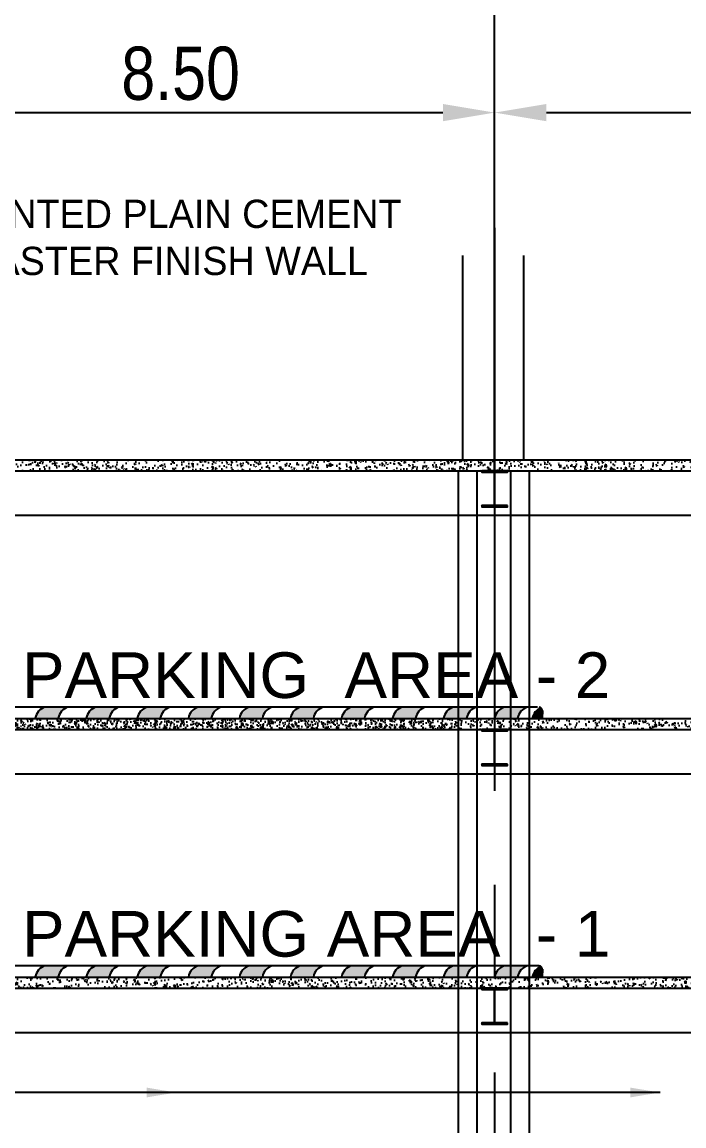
# Model space of a CAD drawing. Header units: millimetres. Extents: x 2148 to 2681, y 758 to 986.
# Drawn here: x 2205.14 to 2209.62, y 787.39 to 794.86 of the extents above; entities that cross this region are included whole.
import ezdxf

# ---------------------------------------------------------------- set-up
doc = ezdxf.new("R2010")
doc.units = ezdxf.units.MM
doc.linetypes.add('CENTER2', pattern=[28.575, 19.05, -3.175, 3.175, -3.175])
doc.linetypes.add('PHANTOMX2', pattern=[5, 2.5, -0.5, 0.5, -0.5, 0.5, -0.5])
for name, color, linetype in [('0.4', 121, 'Continuous'), ('D', 1, 'Continuous'), ('DR', 7, 'Continuous'), ('ELAYOUT', 4, 'Continuous'), ('grid', 241, 'PHANTOMX2'), ('hacht', 8, 'Continuous'), ('HATCH', 8, 'Continuous'), ('S_GRID LINES', 252, 'Continuous'), ('TEXT', 6, 'Continuous')]:
    doc.layers.add(name, color=color, linetype=linetype)
doc.styles.add('ARIALNW', font='ARIALN.TTF')
doc.styles.add('MMTX$0$ESMX$0$X-OPTA1D', font='x-opta1d')
doc.styles.add('SWISS', font='swissl.ttf')
doc.dimstyles.new('DIM 200', dxfattribs={"dimtxt": 0.36, "dimasz": 0.35, "dimexe": 0.1, "dimexo": 0, "dimgap": 0.08, "dimtad": 1, "dimlfac": 2, "dimrnd": 0.005, "dimzin": 1, "dimdsep": 46, "dimtxsty": 'ARIALNW', "dimcen": 0.09, "dimclrd": 6, "dimclre": 6, "dimclrt": 13, "dimadec": 0, "dimazin": 0, "dimtfac": 1, "dimtofl": 0, "dimtmove": 2, "dimatfit": 3, "dimfxl": 1, "dimtolj": 1, "dimtzin": 0, "dimarcsym": 0})
pattern_1 = [(50, (280.88047, -748.60761), (0.0910923345, -0.0079695428), [0.009525, -0.104775]), (355, (280.88047, -748.60761), (-0.017621413, 0.0955283214), [0.00762, -0.08382]), (100.451, (280.88806, -748.60828), (0.0734712508, 0.087558344), [0.008095, -0.089045]), (46.1842, (280.88047, -748.58221), (0.1355395204, -0.021021164), [0.0142875, -0.1571625]), (96.6356, (280.89177, -748.58396), (0.118702117, 0.123712778), [0.0121425, -0.1335675]), (351.184, (280.88047, -748.58221), (0.118702303, 0.123712559), [0.01143, -0.12573]), (21, (280.89317, -748.58856), (0.07580744, -0.0511327593), [0.009525, -0.104775]), (326, (280.89317, -748.58856), (0.030901014, 0.092093983), [0.00762, -0.08382]), (71.4514, (280.89949, -748.59282), (0.1067082454, 0.040961429), [0.008095, -0.089045]), (37.5, (280.88047, -748.607613), (0.00154430163, 0.04227751944), [0, -0.082804, 0, -0.08509, 0, -0.0841375]), (7.5, (280.88047, -748.607613), (0.03340983126, 0.0500902874), [0, -0.048514, 0, -0.080899, 0, -0.0320675]), (327.5, (280.85215, -748.607613), (0.0677952976, -0.002864372), [0, -0.03175, 0, -0.09906, 0, -0.131445]), (317.5, (280.83945, -748.607613), (0.0740645907, 0.0127132455), [0, -0.041275, 0, -0.065786, 0, -0.093345])]
pattern_2 = [(50, (280.88047, -746.85761), (0.0910923345, -0.0079695428), [0.009525, -0.104775]), (355, (280.88047, -746.85761), (-0.017621413, 0.0955283214), [0.00762, -0.08382]), (100.451, (280.88806, -746.85828), (0.0734712508, 0.087558344), [0.008095, -0.089045]), (46.1842, (280.88047, -746.83221), (0.1355395204, -0.021021164), [0.0142875, -0.1571625]), (96.6356, (280.89177, -746.83396), (0.118702117, 0.123712778), [0.0121425, -0.1335675]), (351.184, (280.88047, -746.83221), (0.118702303, 0.123712559), [0.01143, -0.12573]), (21, (280.89317, -746.83856), (0.07580744, -0.0511327593), [0.009525, -0.104775]), (326, (280.89317, -746.83856), (0.030901014, 0.092093983), [0.00762, -0.08382]), (71.4514, (280.89949, -746.84282), (0.1067082454, 0.040961429), [0.008095, -0.089045]), (37.5, (280.88047, -746.857613), (0.00154430163, 0.04227751944), [0, -0.082804, 0, -0.08509, 0, -0.0841375]), (7.5, (280.88047, -746.857613), (0.03340983126, 0.0500902874), [0, -0.048514, 0, -0.080899, 0, -0.0320675]), (327.5, (280.85215, -746.857613), (0.0677952976, -0.002864372), [0, -0.03175, 0, -0.09906, 0, -0.131445]), (317.5, (280.83945, -746.857613), (0.0740645907, 0.0127132455), [0, -0.041275, 0, -0.065786, 0, -0.093345])]

# ---------------------------------------------------------------- blocks, each defined once
blk = doc.blocks.new('*D2207')
at = {"layer": 'Defpoints', "color": 0, "linetype": 'ByBlock', "ltscale": 0.5, "transparency": 16777216}
for p in [(2209.3185, 788.4021, 0), (2217.2128, 788.4021), (2212.8422, 786.6521, 0)]:
    blk.add_point(p, dxfattribs=at)
at = {"layer": 'ELAYOUT', "color": 6, "linetype": 'ByBlock', "lineweight": -2, "ltscale": 0.5, "transparency": 16777216}
for p, q in [((2209.3185, 788.4021), (2217.3128, 788.4021)), ((2217.2128, 787.0021), (2217.2128, 788.0521)), ((2212.8422, 786.6521), (2217.3128, 786.6521))]:
    blk.add_line(p, q, dxfattribs=at)
at = {"layer": 'ELAYOUT', "color": 6, "linetype": 'ByBlock', "ltscale": 0.5, "transparency": 16777216}
for points in [[(2217.1545, 788.0521), (2217.2712, 788.0521), (2217.2128, 788.4021)], [(2217.1545, 787.0021), (2217.2712, 787.0021), (2217.2128, 786.6521)]]:
    blk.add_solid(points, dxfattribs=at)
at = {"layer": 'ELAYOUT', "color": 13, "linetype": 'ByBlock', "ltscale": 0.5, "transparency": 16777216, "insert": (2216.949, 787.5271), "char_height": 0.36, "attachment_point": 5, "rotation": 90, "style": 'ARIALNW'}
blk.add_mtext('\\A1;3.50', dxfattribs=at)
blk = doc.blocks.new('*D2213')
at = {"color": 6, "lineweight": -2, "transparency": 16777216}
for p, q in [((2204.0923, 792.0287), (2204.0923, 794.3504)), ((2208.3413, 791.8271), (2208.3413, 794.3504)), ((2204.4423, 794.2504), (2207.9913, 794.2504))]:
    blk.add_line(p, q, dxfattribs=at)
at = {"color": 6, "transparency": 16777216}
for points in [[(2204.4423, 794.3088), (2204.4423, 794.1921), (2204.0923, 794.2504)], [(2207.9913, 794.3088), (2207.9913, 794.1921), (2208.3413, 794.2504)]]:
    blk.add_solid(points, dxfattribs=at)
at = {"layer": 'Defpoints', "color": 0, "transparency": 16777216}
for p in [(2208.3413, 794.2504), (2204.0923, 792.0287, 0), (2208.3413, 791.8271, 0)]:
    blk.add_point(p, dxfattribs=at)
at = {"color": 13, "transparency": 16777216, "insert": (2206.2168, 794.5142), "char_height": 0.36, "attachment_point": 5, "style": 'ARIALNW'}
blk.add_mtext('\\A1;8.50', dxfattribs=at)
blk = doc.blocks.new('*D2214')
at = {"color": 6, "lineweight": -2, "transparency": 16777216}
for p, q in [((2208.3413, 792.036), (2208.3413, 794.3504)), ((2212.5899, 791.8271), (2212.5899, 794.3504)), ((2208.6913, 794.2504), (2212.2399, 794.2504))]:
    blk.add_line(p, q, dxfattribs=at)
at = {"color": 6, "transparency": 16777216}
for points in [[(2208.6913, 794.3088), (2208.6913, 794.1921), (2208.3413, 794.2504)], [(2212.2399, 794.3088), (2212.2399, 794.1921), (2212.5899, 794.2504)]]:
    blk.add_solid(points, dxfattribs=at)
at = {"layer": 'Defpoints', "color": 0, "transparency": 16777216}
for p in [(2212.5899, 794.2504), (2208.3413, 792.036, 0), (2212.5899, 791.8271, 0)]:
    blk.add_point(p, dxfattribs=at)
at = {"color": 13, "transparency": 16777216, "insert": (2210.4656, 794.5142), "char_height": 0.36, "attachment_point": 5, "style": 'ARIALNW'}
blk.add_mtext('\\A1;8.50', dxfattribs=at)

msp = doc.modelspace()

# ---------------------------------------------------------------- hatches: boundary and pattern name
at = {"layer": 'D'}
h = msp.add_hatch(dxfattribs=at)
h.set_pattern_fill('AR-CONC', color=256, scale=0.0005, style=0)
h.set_pattern_definition(pattern_1)
h.paths.add_polyline_path([(2206.3120535, 791.9021405), (2204.9571316, 791.9021405), (2204.9571316, 791.8271405), (2206.3120535, 791.8271405)])
h = msp.add_hatch(dxfattribs=at)
h.set_pattern_fill('AR-CONC', color=256, scale=0.0005, style=0)
h.set_pattern_definition(pattern_1)
h.paths.add_polyline_path([(2207.5995821, 791.9021405), (2206.3120535, 791.9021405), (2206.3120535, 791.8271405), (2207.5995821, 791.8271405)])
h = msp.add_hatch(dxfattribs=at)
h.set_pattern_fill('AR-CONC', color=256, scale=0.0005, style=0)
h.set_pattern_definition(pattern_1)
h.paths.add_polyline_path([(2208.7316732, 791.9021405), (2207.5995821, 791.9021405), (2207.5995821, 791.8271405), (2208.7316732, 791.8271405)])
h = msp.add_hatch(dxfattribs=at)
h.set_pattern_fill('AR-CONC', color=256, scale=0.0005, style=0)
h.set_pattern_definition(pattern_1)
h.paths.add_polyline_path([(2210.1304782, 791.9021405), (2208.7755563, 791.9021405), (2208.7755563, 791.8271405), (2210.1304782, 791.8271405)])
h = msp.add_hatch(dxfattribs=at)
h.set_pattern_fill('DOTS', color=256, scale=0.001, angle=4.02526987, style=0)
h.set_pattern_definition([(175.97473013, (4110.8144246, -746.8563933), (-0.0006803551272, 0.0016393023557), [0, -0.0015875])])
h.paths.add_polyline_path([(2205.23276, 790.1533603, -0.274956796), (2205.2987546, 790.2283603), (2205.4542986, 790.2283603, 0.274956796), (2205.3883041, 790.1533603)])
h = msp.add_hatch(dxfattribs=at)
h.set_pattern_fill('DOTS', color=256, scale=0.001, angle=4.02526987, style=0)
h.set_pattern_definition([(175.97473013, (4111.159838, -746.8563933), (-0.0006803551272, 0.0016393023557), [0, -0.0015875])])
h.paths.add_polyline_path([(2205.5781735, 790.1533603, -0.274956796), (2205.644168, 790.2283603), (2205.799712, 790.2283603, 0.274956796), (2205.7337175, 790.1533603)])
h = msp.add_hatch(dxfattribs=at)
h.set_pattern_fill('DOTS', color=256, scale=0.001, angle=4.02526987, style=0)
h.set_pattern_definition([(175.97473013, (4111.5052515, -746.8563933), (-0.0006803551272, 0.0016393023557), [0, -0.0015875])])
h.paths.add_polyline_path([(2205.9235869, 790.1533603, -0.274956796), (2205.9895815, 790.2283603), (2206.1451255, 790.2283603, 0.274956796), (2206.0791309, 790.1533603)])
h = msp.add_hatch(dxfattribs=at)
h.set_pattern_fill('DOTS', color=256, scale=0.001, angle=4.02526987, style=0)
h.set_pattern_definition([(175.97473013, (4111.8506649, -746.8563933), (-0.0006803551272, 0.0016393023557), [0, -0.0015875])])
h.paths.add_polyline_path([(2206.2690004, 790.1533603, -0.274956796), (2206.3349949, 790.2283603), (2206.4905389, 790.2283603, 0.274956796), (2206.4245444, 790.1533603)])
h = msp.add_hatch(dxfattribs=at)
h.set_pattern_fill('DOTS', color=256, scale=0.001, angle=4.02526987, style=0)
h.set_pattern_definition([(175.97473013, (4112.1960783, -746.8563933), (-0.0006803551272, 0.0016393023557), [0, -0.0015875])])
h.paths.add_polyline_path([(2206.6144138, 790.1533603, -0.274956796), (2206.6804084, 790.2283603), (2206.8359524, 790.2283603, 0.274956796), (2206.7699578, 790.1533603)])
h = msp.add_hatch(dxfattribs=at)
h.set_pattern_fill('DOTS', color=256, scale=0.001, angle=4.02526987, style=0)
h.set_pattern_definition([(175.97473013, (4112.5414918, -746.8563933), (-0.0006803551272, 0.0016393023557), [0, -0.0015875])])
h.paths.add_polyline_path([(2206.9598273, 790.1533603, -0.274956796), (2207.0258218, 790.2283603), (2207.1813658, 790.2283603, 0.274956796), (2207.1153713, 790.1533603)])
h = msp.add_hatch(dxfattribs=at)
h.set_pattern_fill('DOTS', color=256, scale=0.001, angle=4.02526987, style=0)
h.set_pattern_definition([(175.97473013, (4112.8869052, -746.8563933), (-0.0006803551272, 0.0016393023557), [0, -0.0015875])])
h.paths.add_polyline_path([(2207.3052407, 790.1533603, -0.274956796), (2207.3712352, 790.2283603), (2207.5267793, 790.2283603, 0.274956796), (2207.4607847, 790.1533603)])
h = msp.add_hatch(dxfattribs=at)
h.set_pattern_fill('DOTS', color=256, scale=0.001, angle=4.02526987, style=0)
h.set_pattern_definition([(175.97473013, (4113.2323187, -746.8563933), (-0.0006803551272, 0.0016393023557), [0, -0.0015875])])
h.paths.add_polyline_path([(2207.6506541, 790.1533603, -0.274956796), (2207.7166487, 790.2283603), (2207.8721927, 790.2283603, 0.274956796), (2207.8061982, 790.1533603)])
h = msp.add_hatch(dxfattribs=at)
h.set_pattern_fill('DOTS', color=256, scale=0.001, angle=4.02526987, style=0)
h.set_pattern_definition([(175.97473013, (4113.5777321, -746.8563933), (-0.0006803551272, 0.0016393023557), [0, -0.0015875])])
h.paths.add_polyline_path([(2207.9960676, 790.1533603, -0.274956796), (2208.0620621, 790.2283603), (2208.2176061, 790.2283603, 0.274956796), (2208.1516116, 790.1533603)])
h = msp.add_hatch(dxfattribs=at)
h.set_pattern_fill('DOTS', color=256, scale=0.001, angle=4.02526987, style=0)
h.set_pattern_definition([(175.97473013, (4113.9231456, -746.8563933), (-0.0006803551272, 0.0016393023557), [0, -0.0015875])])
h.paths.add_polyline_path([(2208.341481, 790.1533603, -0.274956796), (2208.4074756, 790.2283603), (2208.5630196, 790.2283603, 0.274956796), (2208.497025, 790.1533603)])
h = msp.add_hatch(dxfattribs=at)
h.set_pattern_fill('DOTS', color=256, scale=0.001, angle=4.02526987, style=0)
h.set_pattern_definition([(175.97473013, (4114.1778507, -746.8576131), (-0.0006803551272, 0.0016393023557), [0, -0.0015875])])
edge = h.paths.add_edge_path()
edge.add_arc((2208.6413277, 790.2044561), 0.0227943, 359.50227766, 418.12852167, ccw=False)
edge.add_line((2208.6641212, 790.2042581), (2208.6638948, 790.1521405))
edge.add_line((2208.6638948, 790.1521405), (2208.5961861, 790.1521405))
edge.add_arc((2208.6922205, 790.1341724), 0.0977008, 473.43536419, 529.40247084, ccw=False)
h = msp.add_hatch(dxfattribs=at)
h.set_pattern_fill('AR-CONC', color=256, scale=0.0005, style=0)
h.set_pattern_definition(pattern_1)
h.paths.add_polyline_path([(2205.6402666, 790.1521405), (2204.332555, 790.1521405), (2204.332555, 790.0771405), (2205.6402666, 790.0771405)])
h = msp.add_hatch(dxfattribs=at)
h.set_pattern_fill('AR-CONC', color=256, scale=0.0005, style=0)
h.set_pattern_definition(pattern_2)
h.paths.add_polyline_path([(2205.6402666, 790.1521405), (2204.332555, 790.1521405), (2204.332555, 790.0771405), (2205.6402666, 790.0771405)])
h = msp.add_hatch(dxfattribs=at)
h.set_pattern_fill('AR-CONC', color=256, scale=0.0005, style=0)
h.set_pattern_definition(pattern_1)
h.paths.add_polyline_path([(2206.9277952, 790.1521405), (2205.6402666, 790.1521405), (2205.6402666, 790.0771405), (2206.9277952, 790.0771405)])
h = msp.add_hatch(dxfattribs=at)
h.set_pattern_fill('AR-CONC', color=256, scale=0.0005, style=0)
h.set_pattern_definition(pattern_2)
h.paths.add_polyline_path([(2206.9277952, 790.1521405), (2205.6402666, 790.1521405), (2205.6402666, 790.0771405), (2206.9277952, 790.0771405)])
h = msp.add_hatch(dxfattribs=at)
h.set_pattern_fill('AR-CONC', color=256, scale=0.0005, style=0)
h.set_pattern_definition(pattern_1)
h.paths.add_polyline_path([(2208.0966475, 790.1521405), (2206.9277952, 790.1521405), (2206.9277952, 790.0771405), (2208.0966475, 790.0771405)])
h = msp.add_hatch(dxfattribs=at)
h.set_pattern_fill('AR-CONC', color=256, scale=0.0005, style=0)
h.set_pattern_definition(pattern_2)
h.paths.add_polyline_path([(2208.0966475, 790.1521405), (2206.9277952, 790.1521405), (2206.9277952, 790.0771405), (2208.0966475, 790.0771405)])
h = msp.add_hatch(dxfattribs=at)
h.set_pattern_fill('AR-CONC', color=256, scale=0.0005, style=0)
h.set_pattern_definition(pattern_1)
h.paths.add_polyline_path([(2208.5769614, 790.0771405), (2208.5769614, 790.1521405), (2208.4509416, 790.1521405), (2208.4509416, 790.0771405)])
h.paths.add_polyline_path([(2208.3412664, 790.1521405), (2208.2220421, 790.1521405), (2208.2220421, 790.0771405), (2208.3412664, 790.0771405)])
h.paths.add_polyline_path([(2208.4278999, 790.0771405), (2208.4509416, 790.0771405), (2208.4509416, 790.1521405), (2208.3412664, 790.1521405), (2208.3412664, 790.0771405)])
h.paths.add_polyline_path([(2208.0966475, 790.1521405), (2208.0966475, 790.0771405), (2208.2220421, 790.0771405), (2208.2220421, 790.1521405)])
h = msp.add_hatch(dxfattribs=at)
h.set_pattern_fill('AR-CONC', color=256, scale=0.0005, style=0)
h.set_pattern_definition(pattern_1)
h.paths.add_polyline_path([(2209.9318834, 790.1521405), (2208.5769614, 790.1521405), (2208.5769614, 790.0771405), (2209.9318834, 790.0771405)])
h = msp.add_hatch(dxfattribs=at)
h.set_pattern_fill('DOTS', color=256, scale=0.001, angle=4.02526987, style=0)
h.set_pattern_definition([(175.97473013, (4110.8144246, -748.6063933), (-0.0006803551272, 0.0016393023557), [0, -0.0015875])])
h.paths.add_polyline_path([(2205.23276, 788.4033603, -0.274956796), (2205.2987546, 788.4783603), (2205.4542986, 788.4783603, 0.274956796), (2205.3883041, 788.4033603)])
h = msp.add_hatch(dxfattribs=at)
h.set_pattern_fill('DOTS', color=256, scale=0.001, angle=4.02526987, style=0)
h.set_pattern_definition([(175.97473013, (4111.159838, -748.6063933), (-0.0006803551272, 0.0016393023557), [0, -0.0015875])])
h.paths.add_polyline_path([(2205.5781735, 788.4033603, -0.274956796), (2205.644168, 788.4783603), (2205.799712, 788.4783603, 0.274956796), (2205.7337175, 788.4033603)])
h = msp.add_hatch(dxfattribs=at)
h.set_pattern_fill('DOTS', color=256, scale=0.001, angle=4.02526987, style=0)
h.set_pattern_definition([(175.97473013, (4111.5052515, -748.6063933), (-0.0006803551272, 0.0016393023557), [0, -0.0015875])])
h.paths.add_polyline_path([(2205.9235869, 788.4033603, -0.274956796), (2205.9895815, 788.4783603), (2206.1451255, 788.4783603, 0.274956796), (2206.0791309, 788.4033603)])
h = msp.add_hatch(dxfattribs=at)
h.set_pattern_fill('DOTS', color=256, scale=0.001, angle=4.02526987, style=0)
h.set_pattern_definition([(175.97473013, (4111.8506649, -748.6063933), (-0.0006803551272, 0.0016393023557), [0, -0.0015875])])
h.paths.add_polyline_path([(2206.2690004, 788.4033603, -0.274956796), (2206.3349949, 788.4783603), (2206.4905389, 788.4783603, 0.274956796), (2206.4245444, 788.4033603)])
h = msp.add_hatch(dxfattribs=at)
h.set_pattern_fill('DOTS', color=256, scale=0.001, angle=4.02526987, style=0)
h.set_pattern_definition([(175.97473013, (4112.1960783, -748.6063933), (-0.0006803551272, 0.0016393023557), [0, -0.0015875])])
h.paths.add_polyline_path([(2206.6144138, 788.4033603, -0.274956796), (2206.6804084, 788.4783603), (2206.8359524, 788.4783603, 0.274956796), (2206.7699578, 788.4033603)])
h = msp.add_hatch(dxfattribs=at)
h.set_pattern_fill('DOTS', color=256, scale=0.001, angle=4.02526987, style=0)
h.set_pattern_definition([(175.97473013, (4112.5414918, -748.6063933), (-0.0006803551272, 0.0016393023557), [0, -0.0015875])])
h.paths.add_polyline_path([(2206.9598273, 788.4033603, -0.274956796), (2207.0258218, 788.4783603), (2207.1813658, 788.4783603, 0.274956796), (2207.1153713, 788.4033603)])
h = msp.add_hatch(dxfattribs=at)
h.set_pattern_fill('DOTS', color=256, scale=0.001, angle=4.02526987, style=0)
h.set_pattern_definition([(175.97473013, (4112.8869052, -748.6063933), (-0.0006803551272, 0.0016393023557), [0, -0.0015875])])
h.paths.add_polyline_path([(2207.3052407, 788.4033603, -0.274956796), (2207.3712352, 788.4783603), (2207.5267793, 788.4783603, 0.274956796), (2207.4607847, 788.4033603)])
h = msp.add_hatch(dxfattribs=at)
h.set_pattern_fill('DOTS', color=256, scale=0.001, angle=4.02526987, style=0)
h.set_pattern_definition([(175.97473013, (4113.2323187, -748.6063933), (-0.0006803551272, 0.0016393023557), [0, -0.0015875])])
h.paths.add_polyline_path([(2207.6506541, 788.4033603, -0.274956796), (2207.7166487, 788.4783603), (2207.8721927, 788.4783603, 0.274956796), (2207.8061982, 788.4033603)])
h = msp.add_hatch(dxfattribs=at)
h.set_pattern_fill('DOTS', color=256, scale=0.001, angle=4.02526987, style=0)
h.set_pattern_definition([(175.97473013, (4113.5777321, -748.6063933), (-0.0006803551272, 0.0016393023557), [0, -0.0015875])])
h.paths.add_polyline_path([(2207.9960676, 788.4033603, -0.274956796), (2208.0620621, 788.4783603), (2208.2176061, 788.4783603, 0.274956796), (2208.1516116, 788.4033603)])
h = msp.add_hatch(dxfattribs=at)
h.set_pattern_fill('DOTS', color=256, scale=0.001, angle=4.02526987, style=0)
h.set_pattern_definition([(175.97473013, (4113.9231456, -748.6063933), (-0.0006803551272, 0.0016393023557), [0, -0.0015875])])
h.paths.add_polyline_path([(2208.341481, 788.4033603, -0.274956796), (2208.4074756, 788.4783603), (2208.5630196, 788.4783603, 0.274956796), (2208.497025, 788.4033603)])
h = msp.add_hatch(dxfattribs=at)
h.set_pattern_fill('DOTS', color=256, scale=0.001, angle=4.02526987, style=0)
h.set_pattern_definition([(175.97473013, (4114.1778507, -748.6076131), (-0.0006803551272, 0.0016393023557), [0, -0.0015875])])
edge = h.paths.add_edge_path()
edge.add_arc((2208.6413277, 788.4544561), 0.0227943, 359.50227766, 418.12852167, ccw=False)
edge.add_line((2208.6641212, 788.4542581), (2208.6638948, 788.4021405))
edge.add_line((2208.6638948, 788.4021405), (2208.5961861, 788.4021405))
edge.add_arc((2208.6922205, 788.3841724), 0.0977008, 473.43536419, 529.40247084, ccw=False)
h = msp.add_hatch(dxfattribs=at)
h.set_pattern_fill('AR-CONC', color=256, scale=0.0005, style=0)
h.set_pattern_definition(pattern_1)
h.paths.add_polyline_path([(2205.6402666, 788.4021405), (2204.332555, 788.4021405), (2204.332555, 788.3271405), (2205.6402666, 788.3271405)])
h = msp.add_hatch(dxfattribs=at)
h.set_pattern_fill('AR-CONC', color=256, scale=0.0005, style=0)
h.set_pattern_definition(pattern_1)
h.paths.add_polyline_path([(2206.9277952, 788.4021405), (2205.6402666, 788.4021405), (2205.6402666, 788.3271405), (2206.9277952, 788.3271405)])
h = msp.add_hatch(dxfattribs=at)
h.set_pattern_fill('AR-CONC', color=256, scale=0.0005, style=0)
h.set_pattern_definition(pattern_1)
h.paths.add_polyline_path([(2208.0966475, 788.4021405), (2206.9277952, 788.4021405), (2206.9277952, 788.3271405), (2208.0966475, 788.3271405)])
h = msp.add_hatch(dxfattribs=at)
h.set_pattern_fill('AR-CONC', color=256, scale=0.0005, style=0)
h.set_pattern_definition(pattern_1)
h.paths.add_polyline_path([(2208.5769614, 788.3271405), (2208.5769614, 788.4021405), (2208.4509416, 788.4021405), (2208.4509416, 788.3271405)])
h.paths.add_polyline_path([(2208.3412664, 788.3271405), (2208.4278999, 788.3271405), (2208.4509416, 788.3271405), (2208.4509416, 788.4021405), (2208.3412664, 788.4021405)])
h.paths.add_polyline_path([(2208.3412664, 788.3271405), (2208.3412664, 788.4021405), (2208.2220421, 788.4021405), (2208.2220421, 788.3271405)])
h.paths.add_polyline_path([(2208.0966475, 788.4021405), (2208.0966475, 788.3271405), (2208.2220421, 788.3271405), (2208.2220421, 788.4021405)])
h = msp.add_hatch(dxfattribs=at)
h.set_pattern_fill('AR-CONC', color=256, scale=0.0005, style=0)
h.set_pattern_definition(pattern_1)
h.paths.add_polyline_path([(2209.7741585, 788.4021405), (2208.5769614, 788.4021405), (2208.5769614, 788.3271405), (2209.7741585, 788.3271405)])
at = {"layer": 'HATCH', "ltscale": 0.5}
h = msp.add_hatch(dxfattribs=at)
h.set_pattern_fill('ANSI31', color=256, scale=0.008573, style=0)
h.set_pattern_definition([(45, (70572.9916925, 3148.2174702), (-0.000757771095196, 0.000757771095196), [])])
edge = h.paths.add_edge_path()
edge.add_line((2208.4278999, 791.5913774), (2208.3470483, 791.5913774))
edge.add_arc((2208.3470483, 791.5947208), 0.0033433, 174.09726706, 269.99999992, ccw=False)
edge.add_line((2208.3437227, 791.5950646), (2208.3437227, 791.8148802))
edge.add_arc((2208.3470483, 791.815224), 0.0033433, 89.63455454, 185.90273272, ccw=False)
edge.add_line((2208.3470696, 791.8185673), (2208.4278999, 791.8185673))
edge.add_line((2208.4278999, 791.8185673), (2208.4278999, 791.8271405))
edge.add_line((2208.4278999, 791.8271405), (2208.2546329, 791.8271405))
edge.add_line((2208.2546329, 791.8271405), (2208.2546329, 791.8185673))
edge.add_line((2208.2546329, 791.8185673), (2208.3352281, 791.8185673))
edge.add_arc((2208.3352494, 791.815224), 0.0033433, -4.29209344, 90.36544518, ccw=False)
edge.add_line((2208.3385833, 791.8149738), (2208.3385833, 791.594971))
edge.add_arc((2208.3352494, 791.5947208), 0.0033433, -89.99999963, 4.29209366, ccw=False)
edge.add_line((2208.3352494, 791.5913774), (2208.2546329, 791.5913774))
edge.add_line((2208.2546329, 791.5913774), (2208.2546329, 791.5828042))
edge.add_line((2208.2546329, 791.5828042), (2208.4278999, 791.5828042))
edge.add_line((2208.4278999, 791.5828042), (2208.4278999, 791.5913774))
h = msp.add_hatch(dxfattribs=at)
h.set_pattern_fill('ANSI31', color=256, scale=0.008573, style=0)
h.set_pattern_definition([(45, (70572.9916925, 3146.4674702), (-0.000757771095196, 0.000757771095196), [])])
edge = h.paths.add_edge_path()
edge.add_line((2208.4278999, 789.8413774), (2208.3470483, 789.8413774))
edge.add_arc((2208.3470483, 789.8447208), 0.0033433, 174.09726707, 269.99999992, ccw=False)
edge.add_line((2208.3437227, 789.8450646), (2208.3437227, 790.0648802))
edge.add_arc((2208.3470483, 790.065224), 0.0033433, 89.63455454, 185.90273272, ccw=False)
edge.add_line((2208.3470696, 790.0685673), (2208.4278999, 790.0685673))
edge.add_line((2208.4278999, 790.0685673), (2208.4278999, 790.0771405))
edge.add_line((2208.4278999, 790.0771405), (2208.2546329, 790.0771405))
edge.add_line((2208.2546329, 790.0771405), (2208.2546329, 790.0685673))
edge.add_line((2208.2546329, 790.0685673), (2208.3352281, 790.0685673))
edge.add_arc((2208.3352494, 790.065224), 0.0033433, -4.29209344, 90.36544518, ccw=False)
edge.add_line((2208.3385833, 790.0649738), (2208.3385833, 789.844971))
edge.add_arc((2208.3352494, 789.8447208), 0.0033433, -89.99999963, 4.29209365, ccw=False)
edge.add_line((2208.3352494, 789.8413774), (2208.2546329, 789.8413774))
edge.add_line((2208.2546329, 789.8413774), (2208.2546329, 789.8328042))
edge.add_line((2208.2546329, 789.8328042), (2208.4278999, 789.8328042))
edge.add_line((2208.4278999, 789.8328042), (2208.4278999, 789.8413774))
h = msp.add_hatch(dxfattribs=at)
h.set_pattern_fill('ANSI31', color=256, scale=0.008573, style=0)
h.set_pattern_definition([(45, (70572.9916925, 3144.7174702), (-0.000757771095196, 0.000757771095196), [])])
edge = h.paths.add_edge_path()
edge.add_line((2208.4278999, 788.0913774), (2208.3470483, 788.0913774))
edge.add_arc((2208.3470483, 788.0947208), 0.0033433, 174.09726707, 269.99999992, ccw=False)
edge.add_line((2208.3437227, 788.0950646), (2208.3437227, 788.3148802))
edge.add_arc((2208.3470483, 788.315224), 0.0033433, 89.63455454, 185.90273272, ccw=False)
edge.add_line((2208.3470696, 788.3185673), (2208.4278999, 788.3185673))
edge.add_line((2208.4278999, 788.3185673), (2208.4278999, 788.3271405))
edge.add_line((2208.4278999, 788.3271405), (2208.2546329, 788.3271405))
edge.add_line((2208.2546329, 788.3271405), (2208.2546329, 788.3185673))
edge.add_line((2208.2546329, 788.3185673), (2208.3352281, 788.3185673))
edge.add_arc((2208.3352494, 788.315224), 0.0033433, -4.29209344, 90.36544518, ccw=False)
edge.add_line((2208.3385833, 788.3149738), (2208.3385833, 788.094971))
edge.add_arc((2208.3352494, 788.0947208), 0.0033433, -89.99999963, 4.29209365, ccw=False)
edge.add_line((2208.3352494, 788.0913774), (2208.2546329, 788.0913774))
edge.add_line((2208.2546329, 788.0913774), (2208.2546329, 788.0828042))
edge.add_line((2208.2546329, 788.0828042), (2208.4278999, 788.0828042))
edge.add_line((2208.4278999, 788.0828042), (2208.4278999, 788.0913774))

# ---------------------------------------------------------------- linework, layer by layer
at = {"layer": '0.4', "color": 4, "ltscale": 0.5}
for p, q in [((2177.5935748, 791.9021405, 0), (2212.831817, 791.9021405, 0)), ((2197.6949473, 790.1521405, 0), (2212.831817, 790.1521405, 0)), ((2199.9673305, 788.4021405, 0), (2212.831817, 788.4021405, 0))]:
    msp.add_line(p, q, dxfattribs=at)
at = {"layer": 'D', "color": 8, "ltscale": 0.5}
for p, q in [((2208.125459, 791.9021405, -0.0000001), (2208.125459, 793.2843737, -0.0000001)), ((2208.539247, 791.9021405, 0), (2208.539247, 793.2843737, 0)), ((2208.0966475, 785.411652, -0.0000001), (2208.0966475, 791.8271405, -0.0000001)), ((2208.5769614, 785.411652, 0), (2208.5769614, 791.8271405, 0))]:
    msp.add_line(p, q, dxfattribs=at)
at = {"layer": 'D', "color": 3, "ltscale": 0.5}
for p, q in [((2208.2220421, 785.411652, 0), (2208.2220421, 791.8271405, 0)), ((2208.4509416, 785.411652, 0), (2208.4509416, 791.8271405, 0))]:
    msp.add_line(p, q, dxfattribs=at)
at = {"layer": 'D', "ltscale": 0.5}
for p, q in [((2208.6311892, 790.2283603, 0), (2203.7845038, 790.2283603, 0)), ((2208.6435639, 788.4771405, 0.0000001), (2203.7845038, 788.4783603, 0))]:
    msp.add_line(p, q, dxfattribs=at)
at = {"layer": 'D'}
for p, q in [((2208.664122, 790.2044561, 0.0000001), (2208.6638948, 790.1521405, 0.0000001)), ((2208.664122, 788.4544561, 0.0000001), (2208.6638948, 788.4021405, 0.0000001))]:
    msp.add_line(p, q, dxfattribs=at)
at = {"layer": 'D', "color": 3, "ltscale": 0.5, "elevation": 0}
for points in [[(2208.4278999, 791.5913774), (2208.3470483, 791.5913774, -0.444720244), (2208.3437227, 791.5950646), (2208.3437227, 791.8148802, -0.446631522), (2208.3470696, 791.8185673), (2208.4278999, 791.8185673), (2208.4278999, 791.8271405), (2208.2546329, 791.8271405), (2208.2546329, 791.8185673), (2208.3352281, 791.8185673, -0.438228127), (2208.3385833, 791.8149738), (2208.3385833, 791.594971, -0.436328672), (2208.3352494, 791.5913774), (2208.2546329, 791.5913774), (2208.2546329, 791.5828042), (2208.4278999, 791.5828042)], [(2208.4278999, 789.8413774), (2208.3470483, 789.8413774, -0.444720244), (2208.3437227, 789.8450646), (2208.3437227, 790.0648802, -0.446631522), (2208.3470696, 790.0685673), (2208.4278999, 790.0685673), (2208.4278999, 790.0771405), (2208.2546329, 790.0771405), (2208.2546329, 790.0685673), (2208.3352281, 790.0685673, -0.438228127), (2208.3385833, 790.0649738), (2208.3385833, 789.844971, -0.436328672), (2208.3352494, 789.8413774), (2208.2546329, 789.8413774), (2208.2546329, 789.8328042), (2208.4278999, 789.8328042)], [(2208.4278999, 788.0913774), (2208.3470483, 788.0913774, -0.444720244), (2208.3437227, 788.0950646), (2208.3437227, 788.3148802, -0.446631522), (2208.3470696, 788.3185673), (2208.4278999, 788.3185673), (2208.4278999, 788.3271405), (2208.2546329, 788.3271405), (2208.2546329, 788.3185673), (2208.3352281, 788.3185673, -0.438228127), (2208.3385833, 788.3149738), (2208.3385833, 788.094971, -0.436328672), (2208.3352494, 788.0913774), (2208.2546329, 788.0913774), (2208.2546329, 788.0828042), (2208.4278999, 788.0828042)]]:
    msp.add_lwpolyline(points, format="xyb", close=True, dxfattribs=at)
at = {"layer": 'D'}
for centre, radius, start, end in [((2205.3287944, 790.1353923, -0.0000002), 0.0977008, 107.90667142, 169.40247084), ((2205.4843384, 790.1353923, -0.0000003), 0.0977008, 107.90667142, 169.40247084), ((2205.6742079, 790.1353923, -0.0000003), 0.0977008, 107.90667142, 169.40247084), ((2205.8297519, 790.1353923, -0.0000004), 0.0977008, 107.90667142, 169.40247084), ((2206.0196213, 790.1353923, -0.0000004), 0.0977008, 107.90667142, 169.40247084), ((2206.1751653, 790.1353923, -0.0000005), 0.0977008, 107.90667142, 169.40247084), ((2206.3650347, 790.1353923, -0.0000005), 0.0977008, 107.90667142, 169.40247084), ((2206.5205788, 790.1353923, -0.0000006), 0.0977008, 107.90667142, 169.40247084), ((2206.7104482, 790.1353923, -0.0000007), 0.0977008, 107.90667142, 169.40247084), ((2206.8659922, 790.1353923, -0.0000007), 0.0977008, 107.90667142, 169.40247084), ((2207.0558616, 790.1353923, -0.0000008), 0.0977008, 107.90667142, 169.40247084), ((2207.2114056, 790.1353923, -0.0000008), 0.0977008, 107.90667142, 169.40247084), ((2207.4012751, 790.1353923, -0.0000009), 0.0977008, 107.90667142, 169.40247084), ((2207.5568191, 790.1353923, -0.0000009), 0.0977008, 107.90667142, 169.40247084), ((2207.7466885, 790.1353923, -0.000001), 0.0977008, 107.90667142, 169.40247084), ((2207.9022325, 790.1353923, -0.000001), 0.0977008, 107.90667142, 169.40247084), ((2208.0921019, 790.1353923, -0.0000011), 0.0977008, 107.90667142, 169.40247084), ((2208.247646, 790.1353923, -0.0000011), 0.0977008, 107.90667142, 169.40247084), ((2208.4375154, 790.1353923, -0.0000012), 0.0977008, 107.90667142, 169.40247084), ((2208.5930594, 790.1353923, -0.0000012), 0.0977008, 107.90667142, 169.40247084), ((2208.6922205, 790.1341724, -0.0000002), 0.0977008, 113.43536422, 169.40247084), ((2208.6413277, 790.2044561, 0.0000001), 0.0227943, 351.90307061, 84.37020423), ((2205.3287944, 788.3853923, -0.0000002), 0.0977008, 107.90667142, 169.40247084), ((2205.4843384, 788.3853923, -0.0000003), 0.0977008, 107.90667142, 169.40247084), ((2205.6742079, 788.3853923, -0.0000003), 0.0977008, 107.90667142, 169.40247084), ((2205.8297519, 788.3853923, -0.0000004), 0.0977008, 107.90667142, 169.40247084), ((2206.0196213, 788.3853923, -0.0000004), 0.0977008, 107.90667142, 169.40247084), ((2206.1751653, 788.3853923, -0.0000005), 0.0977008, 107.90667142, 169.40247084), ((2206.3650347, 788.3853923, -0.0000005), 0.0977008, 107.90667142, 169.40247084), ((2206.5205788, 788.3853923, -0.0000006), 0.0977008, 107.90667142, 169.40247084), ((2206.7104482, 788.3853923, -0.0000007), 0.0977008, 107.90667142, 169.40247084), ((2206.8659922, 788.3853923, -0.0000007), 0.0977008, 107.90667142, 169.40247084), ((2207.0558616, 788.3853923, -0.0000008), 0.0977008, 107.90667142, 169.40247084), ((2207.2114056, 788.3853923, -0.0000008), 0.0977008, 107.90667142, 169.40247084), ((2207.4012751, 788.3853923, -0.0000009), 0.0977008, 107.90667142, 169.40247084), ((2207.5568191, 788.3853923, -0.0000009), 0.0977008, 107.90667142, 169.40247084), ((2207.7466885, 788.3853923, -0.000001), 0.0977008, 107.90667142, 169.40247084), ((2207.9022325, 788.3853923, -0.000001), 0.0977008, 107.90667142, 169.40247084), ((2208.0921019, 788.3853923, -0.0000011), 0.0977008, 107.90667142, 169.40247084), ((2208.247646, 788.3853923, -0.0000011), 0.0977008, 107.90667142, 169.40247084), ((2208.4375154, 788.3853923, -0.0000012), 0.0977008, 107.90667142, 169.40247084), ((2208.5930594, 788.3853923, -0.0000012), 0.0977008, 107.90667142, 169.40247084), ((2208.6922205, 788.3841724, -0.0000002), 0.0977008, 113.43536422, 169.40247084), ((2208.6413277, 788.4544561, 0.0000001), 0.0227943, 351.90307061, 84.37020423)]:
    msp.add_arc(centre, radius, start, end, dxfattribs=at)
at = {"layer": 'DR', "ltscale": 0.5}
for p, q in [((2177.5935748, 791.8271405, 0), (2212.831817, 791.8271405, 0)), ((2197.6949473, 790.0771405, 0), (2212.831817, 790.0771405, 0)), ((2186.1463407, 788.3271405, 0), (2212.831817, 788.3271405, 0))]:
    msp.add_line(p, q, dxfattribs=at)
at = {"layer": 'grid', "ltscale": 0.7}
msp.add_line((2208.3412664, 793.4713587, 0), (2208.3412664, 795.1171836, 0), dxfattribs=at)
at = {"layer": 'hacht', "color": 8, "ltscale": 0.5}
for p, q in [((2177.5935748, 791.5271405, 0), (2212.831817, 791.5271405, 0)), ((2199.738431, 789.7771405, 0), (2212.831817, 789.7771405, 0)), ((2199.9541063, 788.0271405, 0), (2212.831817, 788.0271405, 0)), ((2199.9541063, 788.0271405, 0), (2212.831817, 788.0271405, 0))]:
    msp.add_line(p, q, dxfattribs=at)
at = {"layer": 'S_GRID LINES', "linetype": 'CENTER2', "ltscale": 0.2}
msp.add_line((2208.3412664, 793.4716726, 0), (2208.3412664, 783.6519466, 0), dxfattribs=at)

# ---------------------------------------------------------------- texts
at = {"color": 2, "insert": (2204.6449606, 793.6611183, 0.0000001), "char_height": 0.1911, "width": 30.155931958, "attachment_point": 1, "style": 'MMTX$0$ESMX$0$X-OPTA1D'}
msp.add_mtext('PAINTED PLAIN CEMENT\\PPLASTER FINISH WALL', dxfattribs=at)
at = {"layer": 'TEXT', "style": 'SWISS'}
for s, p in [('PARKING  AREA - 2', (2205.1438425, 790.2898254, 0)), ('PARKING AREA  - 1', (2205.1438425, 788.5398254, 0))]:
    msp.add_text(s, height=0.308885097, dxfattribs=at).set_placement(p)

# ---------------------------------------------------------------- dimensions: what is measured, and where the dimension line sits
at = {"color": 2}
for base, p1, p2, picture, middle in [((2208.3412664, 794.2504252, 0), (2204.0922608, 792.0287191, 0), (2208.3412664, 791.8271405, 0), '*D2213', (2206.2167636, 794.5142314, 0)), ((2212.5899181, 794.2504252, 0), (2208.3412664, 792.0360006, 0), (2212.5899181, 791.8271405, 0), '*D2214', (2210.4655923, 794.5142314, 0))]:
    dim = msp.add_linear_dim(base=base, p1=p1, p2=p2, dimstyle='DIM 200', dxfattribs=at)
    dim.commit()
    dim.dimension.update_dxf_attribs({"geometry": picture, "text_midpoint": middle})
at = {"layer": 'ELAYOUT', "linetype": 'ByBlock', "ltscale": 0.5}
dim = msp.add_linear_dim(base=(2217.2128227, 788.4021405, 0), p1=(2212.8422233, 786.6521405, 0), p2=(2209.3185138, 788.4021405, 0), angle=90, dimstyle='DIM 200', dxfattribs=at)
dim.commit()
dim.dimension.update_dxf_attribs({"geometry": '*D2207', "text_midpoint": (2216.9490164, 787.5271405, 0)})

# ---------------------------------------------------------------- leaders
at = {"layer": 'D'}
for points in [[(2209.4604135, 787.6207578, 0), (2202.6105948, 787.6207578, 0), (2202.6105948, 793.566414, 0)], [(2206.1877095, 787.6207578, 0), (2203.2864686, 787.6207578, 0), (2202.6105948, 787.6207578, 0)]]:
    msp.add_leader(points, dimstyle='DIM 200', override={"dimasz": 0.2, "dimtad": 0, "dimfxl": 0.03}, dxfattribs=at)

doc.saveas('drawing.dxf')
